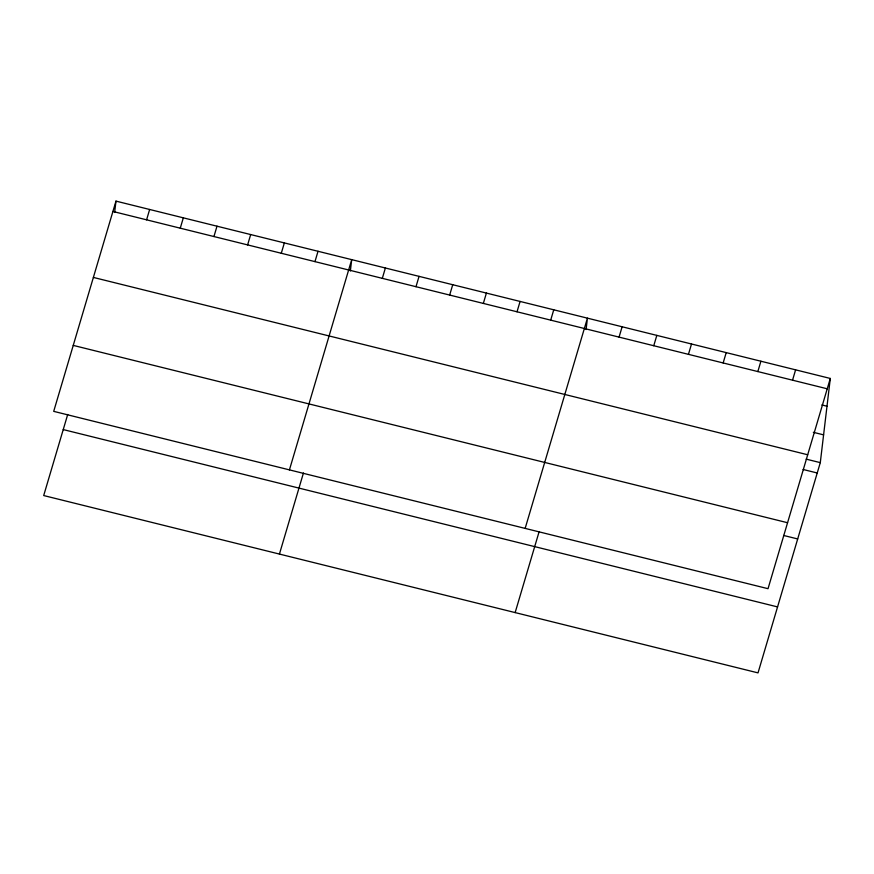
<?xml version="1.0" encoding="UTF-8"?>
<svg xmlns="http://www.w3.org/2000/svg" width="874" height="874" viewBox="0 0 874 874"><rect width="100%" height="100%" fill="white"/><g stroke="black" fill="none" stroke-linecap="round" stroke-linejoin="round"><path stroke-width="1.31" d="M114.625 212.48L115.98 201.118L830.3 378.453L820.293 462.641L758.02 672.882L43.7 495.547L67.713 414.473M350.354 271.006L351.709 259.633L289.425 469.884M586.083 329.52L587.426 318.158L525.154 528.399M115.98 201.118L53.707 411.359L768.028 588.694L830.3 378.453M146.592 219.822L149.651 209.476M180.263 228.18L183.332 217.834M213.944 236.537L217.003 226.191M247.615 244.906L250.685 234.56M281.286 253.263L284.356 242.917M314.968 261.621L318.027 251.275M279.429 554.072L303.442 472.998M382.32 278.347L385.379 268.001M415.991 286.705L419.05 276.359M449.662 295.062L452.732 284.716M483.344 303.42L486.403 293.074M517.015 311.789L520.085 301.443M550.696 320.146L553.755 309.8M515.147 612.587L539.171 531.523M619.065 337.113L622.124 326.778M653.763 345.733L656.822 335.387M688.45 354.341L691.52 343.995M723.148 362.961L726.218 352.615M757.845 371.57L760.904 361.224M792.543 380.19L795.602 369.844M112.921 211.464L827.241 388.799M821.855 404.957L827.001 406.235M813.323 432.302L823.603 434.859M93.376 277.429L807.696 454.764M806.167 459.134L820.293 462.641M803.097 469.48L817.234 472.987M73.241 345.394L787.561 522.728M783.563 535.445L797.689 538.952M63.245 429.582L777.565 606.917"/></g></svg>
